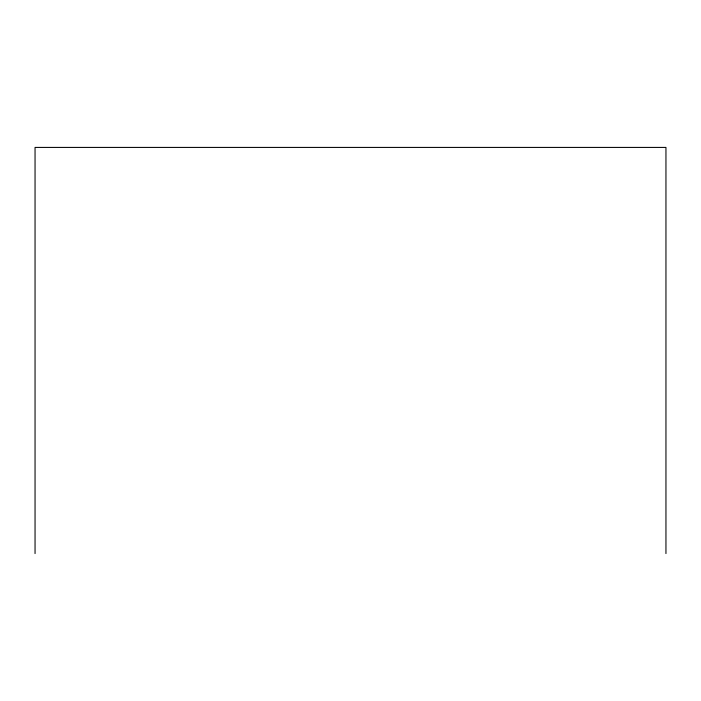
<?xml version="1.0" encoding="UTF-8"?>
<svg xmlns="http://www.w3.org/2000/svg" width="701" height="701" viewBox="0 0 701 701"><rect width="100%" height="100%" fill="white"/><g stroke="black" fill="none" stroke-linecap="round" stroke-linejoin="round"><path stroke-width="1.05" d="M665.95 553.58L665.95 147.42L35.05 147.42L35.05 553.58"/></g></svg>
